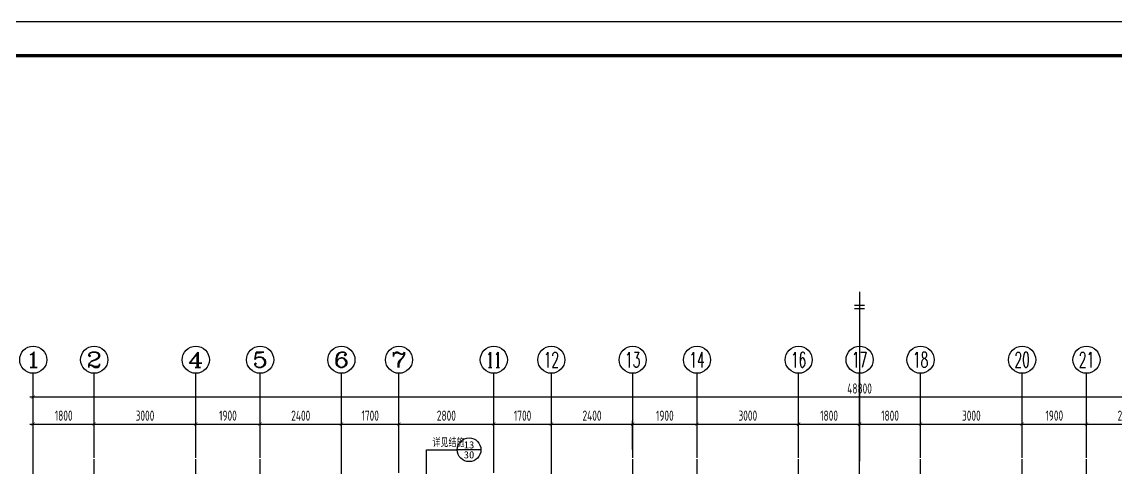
# Model space of a CAD drawing. Extents: x 826826 to 1642106, y -156213 to 399140.
# Drawn here: x 1285426 to 1317736, y 273126 to 286301 of the extents above; entities that cross this region are included whole.
import ezdxf
from ezdxf.enums import TextEntityAlignment as Align

# ---------------------------------------------------------------- set-up
doc = ezdxf.new("R2010")
doc.units = 0
doc.header["$LTSCALE"] = 1000
doc.linetypes.add('CENTER', pattern=[8, 5, -1, 1, -1])
doc.linetypes.add('DOTE', pattern=[2.42, 2, -0.2, 0.02, -0.2])
doc.layers.get('0').update_dxf_attribs({"linetype": 'CONTINUOUS'})
doc.layers.get('DEFPOINTS').update_dxf_attribs({"linetype": 'CONTINUOUS'})
for name, color, linetype in [('-TK', 7, 'CONTINUOUS'), ('A-AXIS', 1, 'CONTINUOUS'), ('A-DOTE', 10, 'DOTE'), ('AXIS_TEXT', 4, 'CONTINUOUS'), ('DIM_IDEN', 67, 'CONTINUOUS'), ('PUB_TEXT', 2, 'CONTINUOUS'), ('S-Y一般标注', 3, 'CONTINUOUS'), ('THIN', 7, 'CONTINUOUS'), ('水平筋标注', 7, 'CONTINUOUS')]:
    doc.layers.add(name, color=color, linetype=linetype)
doc.styles.add('_TCH_AXIS', font='COMPLEX', dxfattribs={"bigfont": 'GBCBIG'})
doc.styles.add('_TCH_LABEL', font='simhei.ttf')
doc.styles.add('COMPLEX', font='COMPLEX')
doc.styles.add('TSSD_DIMENSION', font='Tssdeng.shx', dxfattribs={"width": 0.7, "bigfont": 'tssdchn.shx'})
doc.dimstyles.new('TSSD_100_100$0', dxfattribs={"dimtxt": 300, "dimasz": 80, "dimexe": 100, "dimexo": 250, "dimgap": 100, "dimtad": 1, "dimdec": 0, "dimzin": 0, "dimdsep": 46, "dimtxsty": 'TSSD_DIMENSION', "dimblk": 'ARCHTICK', "dimcen": 0, "dimdle": 100, "dimclrd": 3, "dimclre": 3, "dimclrt": 7, "dimadec": 0, "dimazin": 0, "dimtfac": 1, "dimtdec": 0, "dimtix": 1, "dimtmove": 2, "dimatfit": 3, "dimldrblk": 'ARCHTICK', "dimfxl": 0, "dimtolj": 1, "dimtzin": 0, "dimarcsym": 0})

# ---------------------------------------------------------------- blocks, each defined once
blk = doc.blocks.new('A1')
blk.add_lwpolyline([(0, 59400), (0, 0), (84100, 0), (84100, 59400)], close=True)
at = {"const_width": 100}
blk.add_lwpolyline([(2500, 58400), (2500, 1000), (83100, 1000), (83100, 58400)], close=True, dxfattribs=at)
blk = doc.blocks.new('_ArchTick')
at = {"color": 0, "linetype": 'ByBlock', "const_width": 0.15}
blk.add_lwpolyline([(-0.5, -0.5), (0.5, 0.5)], dxfattribs=at)
blk = doc.blocks.new('*D74')
at = {"layer": 'DEFPOINTS', "color": 0}
for p in [(774221, 350782), (771821, 349782), (774221, 349782)]:
    blk.add_point(p, dxfattribs=at)
at = {"layer": 'S-Y一般标注', "color": 0, "lineweight": -2}
for p, q in [((771721, 350782), (774321, 350782)), ((771821, 350032), (771821, 350882)), ((774221, 350032), (774221, 350882))]:
    blk.add_line(p, q, dxfattribs=at)
at = {"layer": 'S-Y一般标注', "color": 0, "lineweight": -2, "xscale": 100, "yscale": 100, "zscale": 100, "rotation": 180}
blk.add_blockref('_ArchTick', (771821, 350782), dxfattribs=at)
at = {"layer": 'S-Y一般标注', "color": 0, "lineweight": -2, "xscale": 100, "yscale": 100, "zscale": 100}
blk.add_blockref('_ArchTick', (774221, 350782), dxfattribs=at)
at = {"layer": 'S-Y一般标注', "color": 7, "insert": (773021, 351032), "char_height": 300, "attachment_point": 5, "style": 'TSSD_DIMENSION'}
blk.add_mtext('\\A1;2400', dxfattribs=at)
blk = doc.blocks.new('*D75')
at = {"layer": 'DEFPOINTS', "color": 0}
for p in [(771821, 350782), (769921, 349782), (771821, 349782)]:
    blk.add_point(p, dxfattribs=at)
at = {"layer": 'S-Y一般标注', "color": 0, "lineweight": -2}
for p, q in [((769821, 350782), (771921, 350782)), ((769921, 350032), (769921, 350882)), ((771821, 350032), (771821, 350882))]:
    blk.add_line(p, q, dxfattribs=at)
at = {"layer": 'S-Y一般标注', "color": 0, "lineweight": -2, "xscale": 100, "yscale": 100, "zscale": 100, "rotation": 180}
blk.add_blockref('_ArchTick', (769921, 350782), dxfattribs=at)
at = {"layer": 'S-Y一般标注', "color": 0, "lineweight": -2, "xscale": 100, "yscale": 100, "zscale": 100}
blk.add_blockref('_ArchTick', (771821, 350782), dxfattribs=at)
at = {"layer": 'S-Y一般标注', "color": 7, "insert": (770871, 351032), "char_height": 300, "attachment_point": 5, "style": 'TSSD_DIMENSION'}
blk.add_mtext('\\A1;1900', dxfattribs=at)
blk = doc.blocks.new('*D76')
at = {"layer": 'DEFPOINTS', "color": 0}
for p in [(769921, 350782), (766921, 349782), (769921, 349782)]:
    blk.add_point(p, dxfattribs=at)
at = {"layer": 'S-Y一般标注', "color": 0, "lineweight": -2}
for p, q in [((766821, 350782), (770021, 350782)), ((766921, 350032), (766921, 350882)), ((769921, 350032), (769921, 350882))]:
    blk.add_line(p, q, dxfattribs=at)
at = {"layer": 'S-Y一般标注', "color": 0, "lineweight": -2, "xscale": 100, "yscale": 100, "zscale": 100, "rotation": 180}
blk.add_blockref('_ArchTick', (766921, 350782), dxfattribs=at)
at = {"layer": 'S-Y一般标注', "color": 0, "lineweight": -2, "xscale": 100, "yscale": 100, "zscale": 100}
blk.add_blockref('_ArchTick', (769921, 350782), dxfattribs=at)
at = {"layer": 'S-Y一般标注', "color": 7, "insert": (768421, 351032), "char_height": 300, "attachment_point": 5, "style": 'TSSD_DIMENSION'}
blk.add_mtext('\\A1;3000', dxfattribs=at)
blk = doc.blocks.new('*D77')
at = {"layer": 'DEFPOINTS', "color": 0}
for p in [(766921, 350782), (765121, 349782), (766921, 349782)]:
    blk.add_point(p, dxfattribs=at)
at = {"layer": 'S-Y一般标注', "color": 0, "lineweight": -2}
for p, q in [((765021, 350782), (767021, 350782)), ((765121, 350032), (765121, 350882)), ((766921, 350032), (766921, 350882))]:
    blk.add_line(p, q, dxfattribs=at)
at = {"layer": 'S-Y一般标注', "color": 0, "lineweight": -2, "xscale": 100, "yscale": 100, "zscale": 100, "rotation": 180}
blk.add_blockref('_ArchTick', (765121, 350782), dxfattribs=at)
at = {"layer": 'S-Y一般标注', "color": 0, "lineweight": -2, "xscale": 100, "yscale": 100, "zscale": 100}
blk.add_blockref('_ArchTick', (766921, 350782), dxfattribs=at)
at = {"layer": 'S-Y一般标注', "color": 7, "insert": (766021, 351032), "char_height": 300, "attachment_point": 5, "style": 'TSSD_DIMENSION'}
blk.add_mtext('\\A1;1800', dxfattribs=at)
blk = doc.blocks.new('*D48')
at = {"layer": 'DEFPOINTS', "color": 0}
for p in [(742521, 350782), (740721, 349782), (742521, 349782)]:
    blk.add_point(p, dxfattribs=at)
at = {"layer": 'S-Y一般标注', "color": 0, "lineweight": -2}
for p, q in [((740621, 350782), (742621, 350782)), ((740721, 350032), (740721, 350882)), ((742521, 350032), (742521, 350882))]:
    blk.add_line(p, q, dxfattribs=at)
at = {"layer": 'S-Y一般标注', "color": 0, "lineweight": -2, "xscale": 100, "yscale": 100, "zscale": 100, "rotation": 180}
blk.add_blockref('_ArchTick', (740721, 350782), dxfattribs=at)
at = {"layer": 'S-Y一般标注', "color": 0, "lineweight": -2, "xscale": 100, "yscale": 100, "zscale": 100}
blk.add_blockref('_ArchTick', (742521, 350782), dxfattribs=at)
at = {"layer": 'S-Y一般标注', "color": 7, "insert": (741621, 351032), "char_height": 300, "attachment_point": 5, "style": 'TSSD_DIMENSION'}
blk.add_mtext('\\A1;1800', dxfattribs=at)
blk = doc.blocks.new('*D49')
at = {"layer": 'DEFPOINTS', "color": 0}
for p in [(745521, 350782), (742521, 349782), (745521, 349782)]:
    blk.add_point(p, dxfattribs=at)
at = {"layer": 'S-Y一般标注', "color": 0, "lineweight": -2}
for p, q in [((742421, 350782), (745621, 350782)), ((742521, 350032), (742521, 350882)), ((745521, 350032), (745521, 350882))]:
    blk.add_line(p, q, dxfattribs=at)
at = {"layer": 'S-Y一般标注', "color": 0, "lineweight": -2, "xscale": 100, "yscale": 100, "zscale": 100, "rotation": 180}
blk.add_blockref('_ArchTick', (742521, 350782), dxfattribs=at)
at = {"layer": 'S-Y一般标注', "color": 0, "lineweight": -2, "xscale": 100, "yscale": 100, "zscale": 100}
blk.add_blockref('_ArchTick', (745521, 350782), dxfattribs=at)
at = {"layer": 'S-Y一般标注', "color": 7, "insert": (744021, 351032), "char_height": 300, "attachment_point": 5, "style": 'TSSD_DIMENSION'}
blk.add_mtext('\\A1;3000', dxfattribs=at)
blk = doc.blocks.new('*D50')
at = {"layer": 'DEFPOINTS', "color": 0}
for p in [(747421, 350782), (745521, 349782), (747421, 349782)]:
    blk.add_point(p, dxfattribs=at)
at = {"layer": 'S-Y一般标注', "color": 0, "lineweight": -2}
for p, q in [((745421, 350782), (747521, 350782)), ((745521, 350032), (745521, 350882)), ((747421, 350032), (747421, 350882))]:
    blk.add_line(p, q, dxfattribs=at)
at = {"layer": 'S-Y一般标注', "color": 0, "lineweight": -2, "xscale": 100, "yscale": 100, "zscale": 100, "rotation": 180}
blk.add_blockref('_ArchTick', (745521, 350782), dxfattribs=at)
at = {"layer": 'S-Y一般标注', "color": 0, "lineweight": -2, "xscale": 100, "yscale": 100, "zscale": 100}
blk.add_blockref('_ArchTick', (747421, 350782), dxfattribs=at)
at = {"layer": 'S-Y一般标注', "color": 7, "insert": (746471, 351032), "char_height": 300, "attachment_point": 5, "style": 'TSSD_DIMENSION'}
blk.add_mtext('\\A1;1900', dxfattribs=at)
blk = doc.blocks.new('*D51')
at = {"layer": 'DEFPOINTS', "color": 0}
for p in [(749821, 350782), (747421, 349782), (749821, 349782)]:
    blk.add_point(p, dxfattribs=at)
at = {"layer": 'S-Y一般标注', "color": 0, "lineweight": -2}
for p, q in [((747321, 350782), (749921, 350782)), ((747421, 350032), (747421, 350882)), ((749821, 350032), (749821, 350882))]:
    blk.add_line(p, q, dxfattribs=at)
at = {"layer": 'S-Y一般标注', "color": 0, "lineweight": -2, "xscale": 100, "yscale": 100, "zscale": 100, "rotation": 180}
blk.add_blockref('_ArchTick', (747421, 350782), dxfattribs=at)
at = {"layer": 'S-Y一般标注', "color": 0, "lineweight": -2, "xscale": 100, "yscale": 100, "zscale": 100}
blk.add_blockref('_ArchTick', (749821, 350782), dxfattribs=at)
at = {"layer": 'S-Y一般标注', "color": 7, "insert": (748621, 351032), "char_height": 300, "attachment_point": 5, "style": 'TSSD_DIMENSION'}
blk.add_mtext('\\A1;2400', dxfattribs=at)
blk = doc.blocks.new('*D52')
at = {"layer": 'DEFPOINTS', "color": 0}
for p in [(751521, 350782), (749821, 349782), (751521, 349782)]:
    blk.add_point(p, dxfattribs=at)
at = {"layer": 'S-Y一般标注', "color": 0, "lineweight": -2}
for p, q in [((749721, 350782), (751621, 350782)), ((749821, 350032), (749821, 350882)), ((751521, 350032), (751521, 350882))]:
    blk.add_line(p, q, dxfattribs=at)
at = {"layer": 'S-Y一般标注', "color": 0, "lineweight": -2, "xscale": 100, "yscale": 100, "zscale": 100, "rotation": 180}
blk.add_blockref('_ArchTick', (749821, 350782), dxfattribs=at)
at = {"layer": 'S-Y一般标注', "color": 0, "lineweight": -2, "xscale": 100, "yscale": 100, "zscale": 100}
blk.add_blockref('_ArchTick', (751521, 350782), dxfattribs=at)
at = {"layer": 'S-Y一般标注', "color": 7, "insert": (750671, 351032), "char_height": 300, "attachment_point": 5, "style": 'TSSD_DIMENSION'}
blk.add_mtext('\\A1;1700', dxfattribs=at)
blk = doc.blocks.new('*D53')
at = {"layer": 'DEFPOINTS', "color": 0}
for p in [(754321, 350782), (751521, 349782), (754321, 349782)]:
    blk.add_point(p, dxfattribs=at)
at = {"layer": 'S-Y一般标注', "color": 0, "lineweight": -2}
for p, q in [((751421, 350782), (754421, 350782)), ((751521, 350032), (751521, 350882)), ((754321, 350032), (754321, 350882))]:
    blk.add_line(p, q, dxfattribs=at)
at = {"layer": 'S-Y一般标注', "color": 0, "lineweight": -2, "xscale": 100, "yscale": 100, "zscale": 100, "rotation": 180}
blk.add_blockref('_ArchTick', (751521, 350782), dxfattribs=at)
at = {"layer": 'S-Y一般标注', "color": 0, "lineweight": -2, "xscale": 100, "yscale": 100, "zscale": 100}
blk.add_blockref('_ArchTick', (754321, 350782), dxfattribs=at)
at = {"layer": 'S-Y一般标注', "color": 7, "insert": (752921, 351032), "char_height": 300, "attachment_point": 5, "style": 'TSSD_DIMENSION'}
blk.add_mtext('\\A1;2800', dxfattribs=at)
blk = doc.blocks.new('*D54')
at = {"layer": 'DEFPOINTS', "color": 0}
for p in [(756021, 350782), (754321, 349782), (756021, 349782)]:
    blk.add_point(p, dxfattribs=at)
at = {"layer": 'S-Y一般标注', "color": 0, "lineweight": -2}
for p, q in [((754221, 350782), (756121, 350782)), ((754321, 350032), (754321, 350882)), ((756021, 350032), (756021, 350882))]:
    blk.add_line(p, q, dxfattribs=at)
at = {"layer": 'S-Y一般标注', "color": 0, "lineweight": -2, "xscale": 100, "yscale": 100, "zscale": 100, "rotation": 180}
blk.add_blockref('_ArchTick', (754321, 350782), dxfattribs=at)
at = {"layer": 'S-Y一般标注', "color": 0, "lineweight": -2, "xscale": 100, "yscale": 100, "zscale": 100}
blk.add_blockref('_ArchTick', (756021, 350782), dxfattribs=at)
at = {"layer": 'S-Y一般标注', "color": 7, "insert": (755171, 351032), "char_height": 300, "attachment_point": 5, "style": 'TSSD_DIMENSION'}
blk.add_mtext('\\A1;1700', dxfattribs=at)
blk = doc.blocks.new('*D55')
at = {"layer": 'DEFPOINTS', "color": 0}
for p in [(758421, 350782), (756021, 349782), (758421, 349782)]:
    blk.add_point(p, dxfattribs=at)
at = {"layer": 'S-Y一般标注', "color": 0, "lineweight": -2}
for p, q in [((755921, 350782), (758521, 350782)), ((756021, 350032), (756021, 350882)), ((758421, 350032), (758421, 350882))]:
    blk.add_line(p, q, dxfattribs=at)
at = {"layer": 'S-Y一般标注', "color": 0, "lineweight": -2, "xscale": 100, "yscale": 100, "zscale": 100, "rotation": 180}
blk.add_blockref('_ArchTick', (756021, 350782), dxfattribs=at)
at = {"layer": 'S-Y一般标注', "color": 0, "lineweight": -2, "xscale": 100, "yscale": 100, "zscale": 100}
blk.add_blockref('_ArchTick', (758421, 350782), dxfattribs=at)
at = {"layer": 'S-Y一般标注', "color": 7, "insert": (757221, 351032), "char_height": 300, "attachment_point": 5, "style": 'TSSD_DIMENSION'}
blk.add_mtext('\\A1;2400', dxfattribs=at)
blk = doc.blocks.new('*D56')
at = {"layer": 'DEFPOINTS', "color": 0}
for p in [(760321, 350782), (758421, 349782), (760321, 349782)]:
    blk.add_point(p, dxfattribs=at)
at = {"layer": 'S-Y一般标注', "color": 0, "lineweight": -2}
for p, q in [((758321, 350782), (760421, 350782)), ((758421, 350032), (758421, 350882)), ((760321, 350032), (760321, 350882))]:
    blk.add_line(p, q, dxfattribs=at)
at = {"layer": 'S-Y一般标注', "color": 0, "lineweight": -2, "xscale": 100, "yscale": 100, "zscale": 100, "rotation": 180}
blk.add_blockref('_ArchTick', (758421, 350782), dxfattribs=at)
at = {"layer": 'S-Y一般标注', "color": 0, "lineweight": -2, "xscale": 100, "yscale": 100, "zscale": 100}
blk.add_blockref('_ArchTick', (760321, 350782), dxfattribs=at)
at = {"layer": 'S-Y一般标注', "color": 7, "insert": (759371, 351032), "char_height": 300, "attachment_point": 5, "style": 'TSSD_DIMENSION'}
blk.add_mtext('\\A1;1900', dxfattribs=at)
blk = doc.blocks.new('*D57')
at = {"layer": 'DEFPOINTS', "color": 0}
for p in [(763321, 350782), (760321, 349782), (763321, 349782)]:
    blk.add_point(p, dxfattribs=at)
at = {"layer": 'S-Y一般标注', "color": 0, "lineweight": -2}
for p, q in [((760221, 350782), (763421, 350782)), ((760321, 350032), (760321, 350882)), ((763321, 350032), (763321, 350882))]:
    blk.add_line(p, q, dxfattribs=at)
at = {"layer": 'S-Y一般标注', "color": 0, "lineweight": -2, "xscale": 100, "yscale": 100, "zscale": 100, "rotation": 180}
blk.add_blockref('_ArchTick', (760321, 350782), dxfattribs=at)
at = {"layer": 'S-Y一般标注', "color": 0, "lineweight": -2, "xscale": 100, "yscale": 100, "zscale": 100}
blk.add_blockref('_ArchTick', (763321, 350782), dxfattribs=at)
at = {"layer": 'S-Y一般标注', "color": 7, "insert": (761821, 351032), "char_height": 300, "attachment_point": 5, "style": 'TSSD_DIMENSION'}
blk.add_mtext('\\A1;3000', dxfattribs=at)
blk = doc.blocks.new('*D58')
at = {"layer": 'DEFPOINTS', "color": 0}
for p in [(765121, 350782), (763321, 349782), (765121, 349782)]:
    blk.add_point(p, dxfattribs=at)
at = {"layer": 'S-Y一般标注', "color": 0, "lineweight": -2}
for p, q in [((763221, 350782), (765221, 350782)), ((763321, 350032), (763321, 350882)), ((765121, 350032), (765121, 350882))]:
    blk.add_line(p, q, dxfattribs=at)
at = {"layer": 'S-Y一般标注', "color": 0, "lineweight": -2, "xscale": 100, "yscale": 100, "zscale": 100, "rotation": 180}
blk.add_blockref('_ArchTick', (763321, 350782), dxfattribs=at)
at = {"layer": 'S-Y一般标注', "color": 0, "lineweight": -2, "xscale": 100, "yscale": 100, "zscale": 100}
blk.add_blockref('_ArchTick', (765121, 350782), dxfattribs=at)
at = {"layer": 'S-Y一般标注', "color": 7, "insert": (764221, 351032), "char_height": 300, "attachment_point": 5, "style": 'TSSD_DIMENSION'}
blk.add_mtext('\\A1;1800', dxfattribs=at)
blk = doc.blocks.new('*D59')
at = {"layer": 'DEFPOINTS', "color": 0}
for p in [(789521, 351582), (740721, 349782), (789521, 349782)]:
    blk.add_point(p, dxfattribs=at)
at = {"layer": 'S-Y一般标注', "color": 0, "lineweight": -2}
for p, q in [((740621, 351582), (789621, 351582)), ((740721, 350032), (740721, 351682)), ((789521, 350032), (789521, 351682))]:
    blk.add_line(p, q, dxfattribs=at)
at = {"layer": 'S-Y一般标注', "color": 0, "lineweight": -2, "xscale": 100, "yscale": 100, "zscale": 100, "rotation": 180}
blk.add_blockref('_ArchTick', (740721, 351582), dxfattribs=at)
at = {"layer": 'S-Y一般标注', "color": 0, "lineweight": -2, "xscale": 100, "yscale": 100, "zscale": 100}
blk.add_blockref('_ArchTick', (789521, 351582), dxfattribs=at)
at = {"layer": 'S-Y一般标注', "color": 7, "insert": (765121, 351832), "char_height": 300, "attachment_point": 5, "style": 'TSSD_DIMENSION'}
blk.add_mtext('\\A1;48800', dxfattribs=at)
blk = doc.blocks.new('_AXISO')
blk.add_circle((0, 0), 0.5)
at = {"layer": 'AXIS_TEXT', "style": 'COMPLEX', "width": 1.041667}
blk.add_attdef('A', text='', height=0.56, dxfattribs=at).set_placement((-0.25, -0.28), (0.25, -0.28), align=Align.FIT)
blk = doc.blocks.new('20210805.12141193')
at = {"layer": 'DIM_IDEN'}
for p, q in [((13926, 17845), (14835, 17845)), ((13926, 16505), (13926, 17845)), ((15535, 17845), (14835, 17845)), ((9145, 15098), (8445, 15098)), ((9990, 15098), (9145, 15098)), ((10716, 15098), (9990, 15098)), ((16916, 15098), (17642, 15098)), ((17642, 15098), (18487, 15098)), ((19187, 15098), (18487, 15098)), ((5090, 14211), (4390, 14211)), ((5999, 14211), (5090, 14211)), ((5999, 11905), (5999, 14211)), ((7149, 14211), (6449, 14211)), ((8058, 14211), (7149, 14211)), ((8058, 11905), (8058, 14211)), ((18555, 14211), (19464, 14211)), ((18555, 10905), (18555, 14211)), ((20164, 14211), (19464, 14211)), ((20974, 14211), (21883, 14211)), ((20974, 11905), (20974, 14211)), ((22583, 14211), (21883, 14211)), ((23033, 14211), (23942, 14211)), ((23033, 11905), (23033, 14211)), ((24642, 14211), (23942, 14211)), ((2669, 12461), (1969, 12461)), ((3578, 12461), (2669, 12461)), ((3578, 10905), (3578, 12461)), ((10018, 12511), (9318, 12511)), ((10477, 12511), (10018, 12511)), ((10477, 10905), (10477, 12511)), ((25454, 12461), (26363, 12461)), ((25454, 10905), (25454, 12461)), ((27063, 12461), (26363, 12461)), ((11816, 10649), (12274, 10649)), ((11816, 9805), (11816, 10649)), ((12774, 10649), (12274, 10649)), ((16758, 10649), (16258, 10649)), ((17216, 10649), (16758, 10649)), ((17216, 9805), (17216, 10649)), ((1103, 7223), (403, 7223)), ((1850, 7223), (1103, 7223)), ((2416, 7223), (1850, 7223)), ((3706, 3405), (3706, 2166)), ((25326, 3405), (25326, 2166)), ((4923, 2530), (5370, 2530)), ((5370, 2530), (6486, 2530)), ((6986, 2530), (6486, 2530)), ((22546, 2530), (22046, 2530)), ((23662, 2530), (22546, 2530)), ((24109, 2530), (23662, 2530)), ((2797, 2166), (2097, 2166)), ((3706, 2166), (2797, 2166)), ((9689, 2205), (9689, 850)), ((11512, 2195), (11512, 850)), ((13532, 2205), (13532, 850)), ((15499, 2205), (15499, 850)), ((17542, 2195), (17542, 850)), ((19343, 2205), (19343, 850)), ((25326, 2166), (26235, 2166)), ((26935, 2166), (26235, 2166)), ((8780, 850), (8080, 850)), ((9689, 850), (8780, 850)), ((10603, 850), (9903, 850)), ((11512, 850), (10603, 850)), ((12623, 850), (11923, 850)), ((13532, 850), (12623, 850)), ((15499, 850), (16408, 850)), ((17108, 850), (16408, 850)), ((17542, 850), (18451, 850)), ((19151, 850), (18451, 850)), ((19343, 850), (20252, 850)), ((20952, 850), (20252, 850))]:
    blk.add_line(p, q, dxfattribs=at)
for points, const_width in [([(14031, 16505), (14031, 16705)], 35), ([(10716, 15203), (10516, 15203)], 35), ([(16916, 15203), (17116, 15203)], 35), ([(5894, 11905), (5894, 12105)], 35), ([(7953, 11905), (7953, 12105)], 35), ([(21079, 11905), (21079, 12105)], 35), ([(23138, 11905), (23138, 12105)], 35), ([(3473, 10905), (3473, 11105)], 35), ([(10372, 10905), (10372, 11105)], 35), ([(18660, 10905), (18660, 11105)], 35), ([(25559, 10905), (25559, 11105)], 35), ([(11891, 9805), (11891, 9947)], 25), ([(17141, 9805), (17141, 9947)], 25), ([(2416, 7328), (2216, 7328)], 35), ([(3601, 3405), (3601, 3205)], 35), ([(25431, 3405), (25431, 3205)], 35), ([(4923, 2455), (5066, 2455)], 25), ([(24109, 2455), (23966, 2455)], 25), ([(9584, 2205), (9584, 2005)], 35), ([(11407, 2195), (11407, 1995)], 35), ([(13427, 2205), (13427, 2005)], 35), ([(15604, 2205), (15604, 2005)], 35), ([(17647, 2195), (17647, 1995)], 35), ([(19448, 2205), (19448, 2005)], 35)]:
    blk.add_lwpolyline(points, dxfattribs=dict(at, const_width=const_width))
for centre, radius in [((15185, 17845), 350), ((8795, 15098), 350), ((18837, 15098), 350), ((4740, 14211), 350), ((6799, 14211), 350), ((19814, 14211), 350), ((22233, 14211), 350), ((24292, 14211), 350), ((2319, 12461), 350), ((9668, 12511), 350), ((26713, 12461), 350), ((12524, 10649), 250), ((16508, 10649), 250), ((753, 7223), 350), ((6736, 2530), 250), ((22296, 2530), 250), ((2447, 2166), 350), ((26585, 2166), 350), ((8430, 850), 350), ((10253, 850), 350), ((12273, 850), 350), ((16758, 850), 350), ((18801, 850), 350), ((20602, 850), 350)]:
    blk.add_circle(centre, radius, dxfattribs=at)
at = {"layer": 'PUB_TEXT', "style": '_TCH_AXIS'}
for height, p in [(236.3, (14105, 17928)), (236.3, (9215, 15182)), (236.3, (17757, 15182)), (236.3, (5160, 14295)), (236.3, (7219, 14295)), (236.3, (18734, 14295)), (236.3, (21153, 14295)), (236.3, (23213, 14295)), (236.3, (2739, 12545)), (236.3, (10088, 12595)), (236.3, (25634, 12545)), (168.8, (11752, 10709)), (168.8, (16808, 10709)), (236.3, (1173, 7306)), (168.8, (5965, 2589)), (168.8, (22596, 2589)), (236.3, (2867, 2249)), (236.3, (25505, 2249)), (236.3, (8850, 933)), (236.3, (10673, 933)), (236.3, (12694, 933)), (236.3, (15679, 933)), (236.3, (17721, 933)), (236.3, (19522, 933))]:
    blk.add_text('详见结施', height=height, dxfattribs=at).set_placement(p)
at = {"layer": 'PUB_TEXT', "style": '_TCH_LABEL'}
for s, height, width, p, p2 in [('13', 212.7, 1.00565, (15031, 17885), (15339, 17885)), ('30', 212, 1.017143, (15030, 17592), (15340, 17592)), ('20', 213.8, 0.988889, (8643, 15139), (8947, 15139)), ('20', 213.8, 0.988889, (18685, 15139), (18989, 15139)), ('31', 212.3, 1.011364, (8641, 14845), (8950, 14845)), ('31', 212.3, 1.011364, (18682, 14845), (18991, 14845)), ('9', 242, 1.011364, (4652, 14250), (4828, 14250)), ('10', 213.8, 0.988889, (6647, 14252), (6951, 14252)), ('11', 210.8, 1.034884, (19657, 14252), (19971, 14252)), ('10', 213.8, 0.988889, (22081, 14252), (22385, 14252)), ('9', 242, 1.011364, (24204, 14250), (24380, 14250)), ('29', 211.6, 1.022989, (4584, 13959), (4895, 13959)), ('29', 211.6, 1.022989, (6644, 13959), (6955, 13959)), ('29', 211.6, 1.022989, (19658, 13959), (19969, 13959)), ('29', 211.6, 1.022989, (22077, 13959), (22388, 13959)), ('29', 211.6, 1.022989, (24136, 13959), (24448, 13959)), ('7', 241, 1.053254, (2228, 12500), (2410, 12500)), ('11', 210.8, 1.034884, (9511, 12552), (9825, 12552)), ('8', 242, 1.017143, (26625, 12500), (26801, 12500)), ('28', 212.3, 1.011364, (2164, 12208), (2473, 12208)), ('29', 211.6, 1.022989, (9512, 12259), (9824, 12259)), ('28', 212.3, 1.011364, (26559, 12208), (26867, 12208)), ('12', 151.1, 1.022989, (12412, 10679), (12635, 10679)), ('12', 151.1, 1.022989, (16397, 10679), (16619, 10679)), ('30', 151.4, 1.017143, (12413, 10469), (12634, 10469)), ('28', 151.4, 1.017143, (16398, 10469), (16619, 10469)), ('15', 211.2, 1.028902, (597, 7263), (909, 7263)), ('31', 212.3, 1.011364, (599, 6970), (907, 6970)), ('6', 173, 1.011364, (6673, 2558), (6799, 2558)), ('6', 173, 1.011364, (22233, 2558), (22358, 2558)), ('1', 241, 1.034884, (2357, 2205), (2537, 2205)), ('27', 151.1, 1.022989, (6625, 2350), (6847, 2350)), ('27', 151.1, 1.022989, (22184, 2350), (22407, 2350)), ('3', 242, 1.00565, (26498, 2205), (26672, 2205)), ('25', 212.7, 1.00565, (2293, 1913), (2601, 1913)), ('26', 211.6, 1.022989, (26429, 1914), (26741, 1914)), ('4', 241, 1.034884, (8340, 889), (8520, 889)), ('5', 241, 1.028902, (10163, 889), (10342, 889)), ('2', 241, 1.022989, (12185, 889), (12362, 889)), ('2', 241, 1.022989, (16669, 889), (16847, 889)), ('5', 241, 1.028902, (18711, 889), (18890, 889)), ('4', 241, 1.034884, (20512, 889), (20692, 889)), ('26', 211.6, 1.022989, (8274, 598), (8586, 598)), ('27', 211.6, 1.022989, (10097, 598), (10408, 598)), ('25', 212.7, 1.00565, (12120, 597), (12427, 597)), ('25', 212.7, 1.00565, (16604, 597), (16912, 597)), ('27', 211.6, 1.022989, (18645, 598), (18956, 598)), ('26', 211.6, 1.022989, (20446, 598), (20758, 598))]:
    blk.add_text(s, height=height, dxfattribs=dict(at, width=width)).set_placement(p, p2, align=Align.FIT)
blk = doc.blocks.new('20210809.10301159')
at = {"layer": 'THIN', "linetype": 'CENTER'}
blk.add_line((150, 26037), (150, 0), dxfattribs=at)
at = {"layer": 'THIN'}
for p, q in [((300, 25634), (0, 25634)), ((300, 25534), (0, 25534)), ((300, 300), (0, 300)), ((300, 200), (0, 200))]:
    blk.add_line(p, q, dxfattribs=at)
blk = doc.blocks.new('20210801.08473688')
at = {"layer": 'A-AXIS'}
for p, q in [((4300, 19800), (4300, 22300)), ((6100, 19800), (6100, 22300)), ((9100, 19800), (9100, 22300)), ((11000, 19800), (11000, 22300)), ((13400, 19800), (13400, 22300)), ((15100, 19800), (15100, 22300)), ((17900, 19800), (17900, 22300)), ((19600, 19800), (19600, 22300)), ((22000, 19800), (22000, 22300)), ((23900, 19800), (23900, 22300)), ((26900, 19800), (26900, 22300)), ((28700, 19800), (28700, 22300)), ((30500, 19800), (30500, 22300)), ((33500, 19800), (33500, 22300)), ((35400, 19800), (35400, 22300))]:
    blk.add_line(p, q, dxfattribs=at)
at = {"layer": 'A-DOTE'}
for p, q in [((4300, 3300), (4300, 19800)), ((6100, 10500), (6100, 19800)), ((9100, 10500), (9100, 19800)), ((11000, 10500), (11000, 19800)), ((13400, 3300), (13400, 19800)), ((15100, 12100), (15100, 19800)), ((17900, 12100), (17900, 19800)), ((19600, 3300), (19600, 19800)), ((22000, 10500), (22000, 19800)), ((23900, 10500), (23900, 19800)), ((26900, 10500), (26900, 19800)), ((28700, 3300), (28700, 19800)), ((30500, 10500), (30500, 19800)), ((33500, 10500), (33500, 19800)), ((35400, 10500), (35400, 19800))]:
    blk.add_line(p, q, dxfattribs=at)
at = {"layer": 'A-AXIS'}
ref = blk.add_blockref('_AXISO', (4300, 22700), dxfattribs=dict(at, xscale=800, yscale=800, zscale=800))
ref.add_attrib('A', '1', dxfattribs={"layer": 'AXIS_TEXT', "height": 452.5, "style": '_TCH_AXIS', "width": 2.333333}).set_placement((4073.7, 22473.7), (4526.3, 22473.7), align=Align.FIT)
ref = blk.add_blockref('_AXISO', (6100, 22700), dxfattribs=dict(at, xscale=800, yscale=800, zscale=800))
ref.add_attrib('A', '2', dxfattribs={"layer": 'AXIS_TEXT', "height": 452.5, "style": '_TCH_AXIS', "width": 1.5}).set_placement((5873.7, 22473.7), (6326.3, 22473.7), align=Align.FIT)
ref = blk.add_blockref('_AXISO', (9100, 22700), dxfattribs=dict(at, xscale=800, yscale=800, zscale=800))
ref.add_attrib('A', '4', dxfattribs={"layer": 'AXIS_TEXT', "height": 452.5, "style": '_TCH_AXIS', "width": 1.3125}).set_placement((8873.7, 22473.7), (9326.3, 22473.7), align=Align.FIT)
ref = blk.add_blockref('_AXISO', (11000, 22700), dxfattribs=dict(at, xscale=800, yscale=800, zscale=800))
ref.add_attrib('A', '5', dxfattribs={"layer": 'AXIS_TEXT', "height": 452.5, "style": '_TCH_AXIS', "width": 1.5}).set_placement((10773.7, 22473.7), (11226.3, 22473.7), align=Align.FIT)
ref = blk.add_blockref('_AXISO', (13400, 22700), dxfattribs=dict(at, xscale=800, yscale=800, zscale=800))
ref.add_attrib('A', '6', dxfattribs={"layer": 'AXIS_TEXT', "height": 452.5, "style": '_TCH_AXIS', "width": 1.5}).set_placement((13173.7, 22473.7), (13626.3, 22473.7), align=Align.FIT)
ref = blk.add_blockref('_AXISO', (15100, 22700), dxfattribs=dict(at, xscale=800, yscale=800, zscale=800))
ref.add_attrib('A', '7', dxfattribs={"layer": 'AXIS_TEXT', "height": 452.5, "style": '_TCH_AXIS', "width": 1.5}).set_placement((14873.7, 22473.7), (15326.3, 22473.7), align=Align.FIT)
ref = blk.add_blockref('_AXISO', (17900, 22700), dxfattribs=dict(at, xscale=800, yscale=800, zscale=800))
ref.add_attrib('A', '11', dxfattribs={"layer": 'AXIS_TEXT', "height": 452.55, "style": '_TCH_AXIS', "width": 0.875}).set_placement((17673.7, 22473.7), (18126.3, 22473.7), align=Align.FIT)
ref = blk.add_blockref('_AXISO', (19600, 22700), dxfattribs=dict(at, xscale=800, yscale=800, zscale=800))
ref.add_attrib('A', '12', dxfattribs={"layer": 'AXIS_TEXT', "height": 452.55, "style": '_TCH_AXIS', "width": 0.724138}).set_placement((19373.7, 22473.7), (19826.3, 22473.7), align=Align.FIT)
ref = blk.add_blockref('_AXISO', (22000, 22700), dxfattribs=dict(at, xscale=800, yscale=800, zscale=800))
ref.add_attrib('A', '13', dxfattribs={"layer": 'AXIS_TEXT', "height": 452.55, "style": '_TCH_AXIS', "width": 0.724138}).set_placement((21773.7, 22473.7), (22226.3, 22473.7), align=Align.FIT)
ref = blk.add_blockref('_AXISO', (23900, 22700), dxfattribs=dict(at, xscale=800, yscale=800, zscale=800))
ref.add_attrib('A', '14', dxfattribs={"layer": 'AXIS_TEXT', "height": 452.55, "style": '_TCH_AXIS', "width": 0.677419}).set_placement((23673.7, 22473.7), (24126.3, 22473.7), align=Align.FIT)
ref = blk.add_blockref('_AXISO', (26900, 22700), dxfattribs=dict(at, xscale=800, yscale=800, zscale=800))
ref.add_attrib('A', '16', dxfattribs={"layer": 'AXIS_TEXT', "height": 452.55, "style": '_TCH_AXIS', "width": 0.724138}).set_placement((26673.7, 22473.7), (27126.3, 22473.7), align=Align.FIT)
ref = blk.add_blockref('_AXISO', (28700, 22700), dxfattribs=dict(at, xscale=800, yscale=800, zscale=800))
ref.add_attrib('A', '17', dxfattribs={"layer": 'AXIS_TEXT', "height": 452.55, "style": '_TCH_AXIS', "width": 0.724138}).set_placement((28473.7, 22473.7), (28926.3, 22473.7), align=Align.FIT)
ref = blk.add_blockref('_AXISO', (30500, 22700), dxfattribs=dict(at, xscale=800, yscale=800, zscale=800))
ref.add_attrib('A', '18', dxfattribs={"layer": 'AXIS_TEXT', "height": 452.55, "style": '_TCH_AXIS', "width": 0.724138}).set_placement((30273.7, 22473.7), (30726.3, 22473.7), align=Align.FIT)
ref = blk.add_blockref('_AXISO', (33500, 22700), dxfattribs=dict(at, xscale=800, yscale=800, zscale=800))
ref.add_attrib('A', '20', dxfattribs={"layer": 'AXIS_TEXT', "height": 452.55, "style": '_TCH_AXIS', "width": 0.617647}).set_placement((33273.7, 22473.7), (33726.3, 22473.7), align=Align.FIT)
ref = blk.add_blockref('_AXISO', (35400, 22700), dxfattribs=dict(at, xscale=800, yscale=800, zscale=800))
ref.add_attrib('A', '21', dxfattribs={"layer": 'AXIS_TEXT', "height": 452.55, "style": '_TCH_AXIS', "width": 0.724138}).set_placement((35173.7, 22473.7), (35626.3, 22473.7), align=Align.FIT)
at = {"layer": 'S-Y一般标注'}
for p1, p2, distance, picture, middle in [((4300, 19800), (53100, 19800), 1800, '*D59', (28700, 21850)), ((4300, 19800), (6100, 19800), 1000, '*D48', (5200, 21050)), ((6100, 19800), (9100, 19800), 1000, '*D49', (7600, 21050)), ((9100, 19800), (11000, 19800), 1000, '*D50', (10050, 21050)), ((11000, 19800), (13400, 19800), 1000, '*D51', (12200, 21050)), ((13400, 19800), (15100, 19800), 1000, '*D52', (14250, 21050)), ((15100, 19800), (17900, 19800), 1000, '*D53', (16500, 21050)), ((17900, 19800), (19600, 19800), 1000, '*D54', (18750, 21050)), ((19600, 19800), (22000, 19800), 1000, '*D55', (20800, 21050)), ((22000, 19800), (23900, 19800), 1000, '*D56', (22950, 21050)), ((23900, 19800), (26900, 19800), 1000, '*D57', (25400, 21050)), ((26900, 19800), (28700, 19800), 1000, '*D58', (27800, 21050)), ((28700, 19800), (30500, 19800), 1000, '*D77', (29600, 21050)), ((30500, 19800), (33500, 19800), 1000, '*D76', (32000, 21050)), ((33500, 19800), (35400, 19800), 1000, '*D75', (34450, 21050)), ((35400, 19800), (37800, 19800), 1000, '*D74', (36600, 21050))]:
    dim = blk.add_aligned_dim(p1=p1, p2=p2, distance=distance, dimstyle='TSSD_100_100$0', override={"dimasz": 100, "dimclrd": 0, "dimclre": 0}, dxfattribs=at)
    dim.commit()
    dim.dimension.update_dxf_attribs({"geometry": picture, "text_midpoint": middle, "insert": (-736421.3, -329982)})

msp = doc.modelspace()

# ---------------------------------------------------------------- block references
at = {"layer": '-TK'}
msp.add_blockref('A1', (1269218.71, 226901.15), dxfattribs=at)
at = {"layer": 'PUB_TEXT'}
msp.add_blockref('20210805.12141193', (1283445.12, 255821.69), dxfattribs=at)
at = {"layer": 'S-Y一般标注'}
msp.add_blockref('20210801.08473688', (1281461, 253626.32), dxfattribs=at)
at = {"layer": '水平筋标注'}
msp.add_blockref('20210809.10301159', (1310011, 252292.18), dxfattribs=at)

doc.saveas('drawing.dxf')
